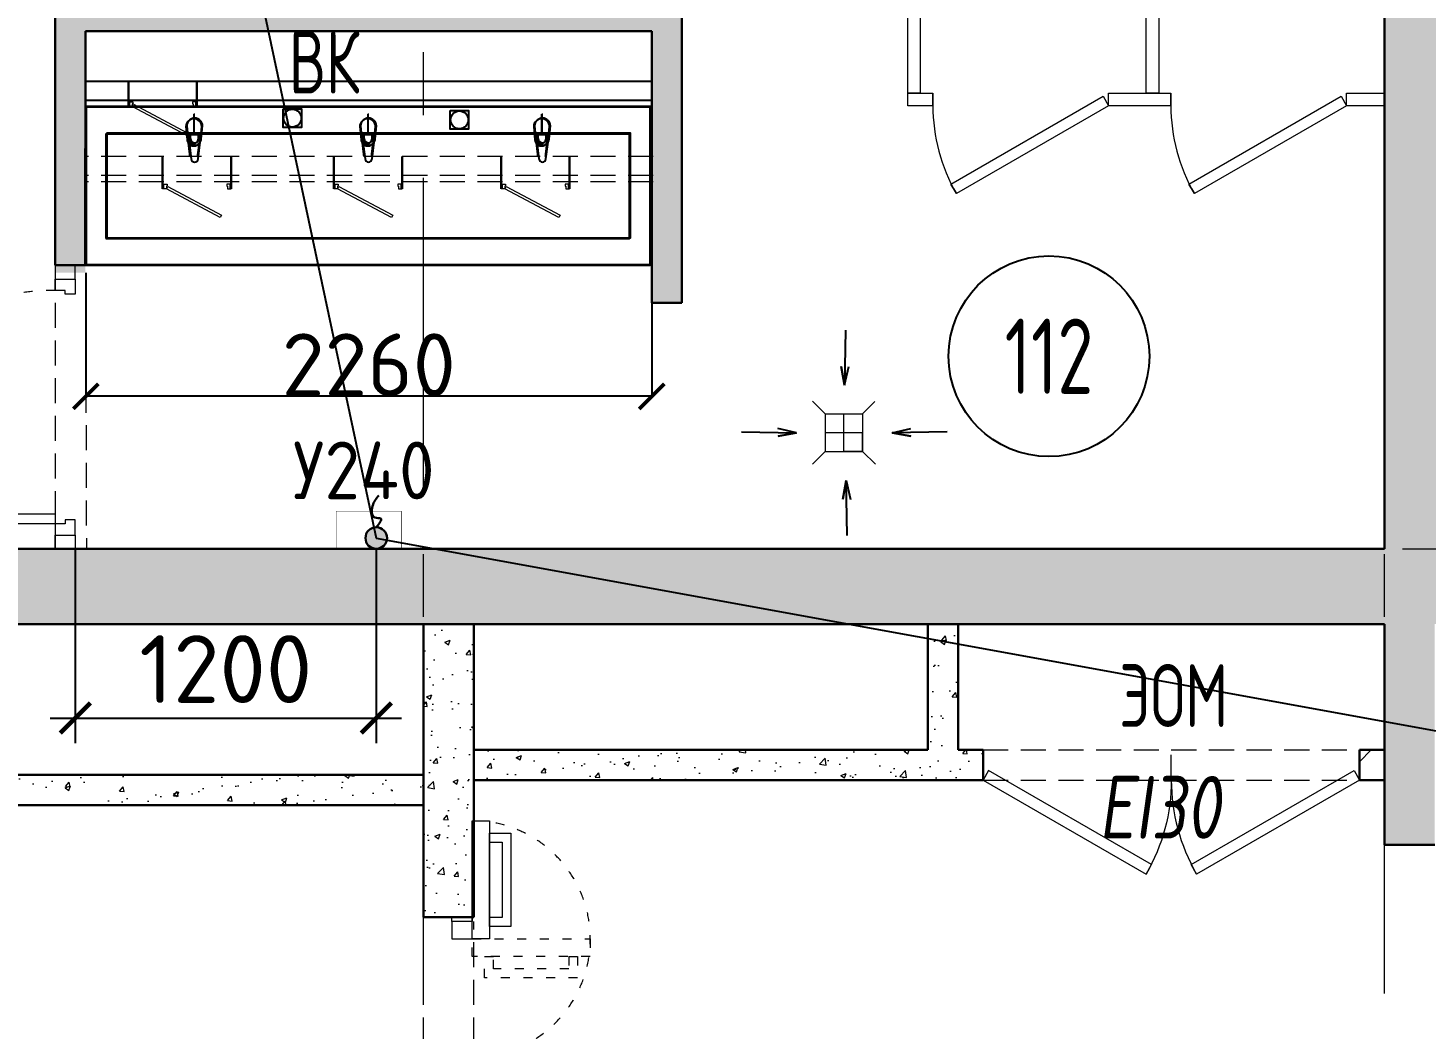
# Model space of a CAD drawing. Header units: millimetres. Extents: x -8417289 to 9420486, y 0 to 166066.
# Drawn here: x -165845 to -160274, y 73252 to 77241 of the extents above; entities that cross this region are included whole.
import ezdxf
from ezdxf import colors
from ezdxf.entities.mleader import LeaderData, LeaderLine
from ezdxf.enums import TextEntityAlignment as Align
from ezdxf.math import Vec2, Vec3

# ---------------------------------------------------------------- set-up
doc = ezdxf.new("R2010")
doc.units = ezdxf.units.MM
doc.header["$MEASUREMENT"] = 0
doc.set_wipeout_variables(frame=1)
doc.header["$PDMODE"] = 3
doc.header["$PDSIZE"] = -4
for name, pattern in [('ACAD_ISO03W100', [30, 12, -18]), ('ADSK_Штриховая_ш2 п1', [3, 2, -1]), ('CENTER', [2, 1.25, -0.25, 0.25, -0.25])]:
    doc.linetypes.add(name, pattern=pattern)
doc.layers.get('0').update_dxf_attribs({"color": 250, "lineweight": 9})
doc.layers.get('Defpoints').update_dxf_attribs({"color": 6})
for name, color, linetype, lineweight in [('_TEXT', 189, 'Continuous', 30), ('_АР ТЕКСТ', 250, 'Continuous', 25), ('АР_ГКЛ', 250, 'Continuous', 5), ('АР_Двери', 175, 'Continuous', 18), ('АР_Маркер экспликации', 239, 'Continuous', 13), ('АР_Номер помещения', 1, 'Continuous', 25), ('АР_Оси', 195, 'Continuous', 9), ('АР_Перегородки газоблок', 165, 'Continuous', 30), ('АР_Перегородки газоблок_Штрих', 165, 'Continuous', 5), ('АР_Перегородки сантехнические', 216, 'Continuous', 9), ('АР_Перегородки_кирпич_Штрих', 244, 'Continuous', 5), ('АР_Сущ Несущая стена', 216, 'Continuous', 30), ('АР_тонкая линия', 250, 'Continuous', 0), ('АР_Шкафы ЭОМ', 1, 'Continuous', 0), ('АР_Штриховка монолит', 250, 'Continuous', 9), ('ТХ_ОСНОВНОЙ', 103, 'Continuous', 25)]:
    doc.layers.add(name, color=color, linetype=linetype, lineweight=lineweight)
for name, color, linetype in [('АР_Отверстия', 251, 'Continuous'), ('ТХ_ВК_оборуд.ТХ', 250, 'Continuous'), ('ТХ_ВК_трапы', 5, 'Continuous'), ('ТХ_дозаторы', 7, 'Continuous'), ('ТХ_обор_бытовое', 14, 'Continuous'), ('ТХ_обор_бытовое_поз', 14, 'Continuous'), ('ТХ_привязки ЭО', 96, 'Continuous'), ('ТХ_привязки_ЭО', 96, 'Continuous'), ('ТХ_размеры', 240, 'Continuous'), ('ТХ_розетки ЭО', 86, 'Continuous'), ('ТХ_сантехника', 253, 'Continuous')]:
    doc.layers.add(name, color=color, linetype=linetype)
doc.styles.add('ICOCPEUR', font='isocpeur.TTF')
doc.styles.add('ISOCPEUR', font='isocpeur.TTF')
doc.styles.add('ISOCPEUR_1', font='isocpeur.TTF', dxfattribs={"width": 0.9, "height": 250})
doc.dimstyles.new('R_100', dxfattribs={"dimtxt": 270, "dimasz": 120, "dimexe": 100, "dimexo": 0, "dimgap": 60, "dimtad": 1, "dimdec": 0, "dimrnd": 50, "dimzin": 0, "dimdsep": 46, "dimtxsty": 'ISOCPEUR', "dimblk": 'ARCHTICK', "dimcen": 0, "dimdle": 100, "dimclrd": 256, "dimclre": 256, "dimclrt": 256, "dimadec": 0, "dimazin": 0, "dimtfac": 2, "dimtdec": 0, "dimtofl": 0, "dimtmove": 1, "dimatfit": 3, "dimfxl": 1, "dimtvp": 3, "dimtolj": 1, "dimtzin": 0, "dimarcsym": 0})
doc.dimstyles.new('Копия SPDS', dxfattribs={"dimtxt": 250, "dimasz": 100, "dimexe": 0.5, "dimexo": 0.625, "dimtad": 1, "dimdec": 0, "dimrnd": 10, "dimtxsty": 'ISOCPEUR', "dimblk": 'ARCHTICK', "dimcen": 2.5, "dimdle": 0.5, "dimclrd": 256, "dimclre": 256, "dimclrt": 256, "dimadec": 0, "dimazin": 2, "dimtfac": 0.75, "dimtdec": 0, "dimtmove": 1, "dimatfit": 3, "dimfxl": 1, "dimtolj": 1, "dimarcsym": 1})
pattern_1 = [(50, (0, 0), (215.17805, -18.82564), [22.5, -247.5]), (355, (0, 0), (-41.6254, 225.65764), [18, -198]), (100.45144, (17.93, -1.57), (173.55265, 206.832), [19.12206, -210.34263]), (46.1842, (0, 60), (320.1724, -49.6558), [33.75, -371.25]), (96.63564, (26.68, 55.86), (280.3986, 292.2356), [28.6831, -315.5141]), (351.18416, (0, 60), (280.3986, 292.2356), [27, -297]), (21, (30, 45), (179.07212, -120.78567), [22.5, -247.5]), (326, (30, 45), (72.9946, 217.54501), [18, -198]), (71.45144, (44.92, 34.93), (252.06671, 96.75935), [19.12206, -210.34263]), (37.5, (0, 0), (3.647957, 99.868156), [0, -195.6, 0, -201, 0, -198.75]), (7.5, (0, 0), (78.92086, 118.323514), [0, -114.6, 0, -191.1, 0, -75.75]), (327.5, (-66.9, 0), (160.14673, -6.76646), [0, -75, 0, -234, 0, -310.5]), (317.5, (-96.9, 0), (174.95585, 30.03149), [0, -97.5, 0, -155.4, 0, -220.5])]

# ---------------------------------------------------------------- blocks, each defined once
blk = doc.blocks.new('*U31')
for p, q in [((-700, 0), (-700, 50)), ((0, 0), (0, 50))]:
    blk.add_line(p, q)
blk.add_lwpolyline([(0, 0), (-606.2, -350), (-628.1, -312.1), (-21.9, 37.9)], close=True)
blk.add_arc((0, 0), 700, 180, 210)
blk = doc.blocks.new('*U967')
for points in [[(-55, -80), (-55, 0), (-115, 0), (-115, -40), (-100, -40), (-100, -80), (-55, -80)], [(0, 0), (0, -80), (-55, -80), (-55, 0), (0, 0)], [(-1130, 0), (-1130, -80), (-1075, -80), (-1075, 0), (-1130, 0)], [(-1075, -80), (-1075, 0), (-1015, 0), (-1015, -40), (-1030, -40), (-1030, -80), (-1075, -80)]]:
    blk.add_lwpolyline(points)
blk.add_lwpolyline([(-100, -80), (-100, -1010), (-140, -1010), (-140, -80)], close=True)
at = {"linetype": 'ACAD_ISO03W100', "ltscale": 3}
blk.add_arc((-100, -80), 930, 180, 270, dxfattribs=at)
blk = doc.blocks.new('*U90')
at = {"layer": 'АР_Номер помещения', "color": 7}
blk.add_circle((-14052.5, 800.1), 400, dxfattribs=at)
at = {"color": 7, "style": 'ISOCPEUR', "width": 0.7, "flags": 1}
blk.add_attdef('КАТЕГОРИЯ', (-499.2, -2092.2), '', height=250, dxfattribs=at)
at = {"layer": 'АР_Номер помещения', "color": 7, "style": 'ISOCPEUR', "width": 0.7}
blk.add_attdef('НОМЕР_ПОМЕЩЕНИЯ', text='', height=300, dxfattribs=at).set_placement((-14052.5, 800.1), align=Align.MIDDLE_CENTER)
blk = doc.blocks.new('*U7')
for p, q in [((-750, 0), (-750, 100)), ((0, 0), (0, 100))]:
    blk.add_line(p, q)
blk.add_lwpolyline([(0, 0), (-649.5, -375), (-671.4, -337.1), (-21.9, 37.9)], close=True)
blk.add_arc((0, 0), 750, 180, 210)
blk = doc.blocks.new('Из_буфера31843')
for p, q in [((365.8, 166.1), (359.2, 113.1)), ((394.6, 113.1), (388, 166.1)), ((915.8, 166.1), (909.2, 113.1)), ((944.6, 113.1), (938, 166.1)), ((1465.7, 166.1), (1459.1, 113.1)), ((1494.5, 113.1), (1487.9, 166.1)), ((355.9, 103.6), (351.9, 61.7)), ((363.3, 86.6), (363.3, 101.5)), ((390.5, 101.5), (390.5, 86.6)), ((401.9, 61.7), (397.9, 103.6)), ((905.9, 103.6), (901.9, 61.7)), ((913.3, 86.6), (913.3, 101.5)), ((940.5, 101.5), (940.5, 86.6)), ((951.9, 61.7), (947.9, 103.6)), ((1455.8, 103.6), (1451.8, 61.7)), ((1463.2, 86.6), (1463.2, 101.5)), ((1490.4, 101.5), (1490.4, 86.6)), ((1501.8, 61.7), (1497.8, 103.6)), ((390.5, 86.6), (363.3, 86.6)), ((940.5, 86.6), (913.3, 86.6)), ((1490.4, 86.6), (1463.2, 86.6))]:
    blk.add_line(p, q)
at = {"lineweight": 13, "ltscale": 500}
for p, q in [((376.9, 85), (376.9, 22.5)), ((926.9, 85), (926.9, 22.5)), ((1476.9, 85), (1476.9, 22.5))]:
    blk.add_line(p, q, dxfattribs=at)
for points in [[(1819.9, 500), (33.9, 500), (33.9, 0), (1819.9, 0)], [(1754.9, 415), (98.9, 415), (98.9, 85), (1754.9, 85)]]:
    blk.add_lwpolyline(points, close=True)
for centre, major_axis, start_param, end_param in [((376.9, 164.7), (-7.91, 7.91), 4.051589, 6.943986), ((926.9, 164.7), (-7.91, 7.91), 4.051589, 6.943986), ((1476.8, 164.7), (-7.91, 7.91), 4.051589, 6.943986), ((376.9, 101.7), (-14.9, -14.9), -1.35736, -0.875625), ((376.9, 101.7), (-14.9, 14.9), 4.498953, 6.496621), ((376.9, 101.5), (-9.62, 9.62), 3.926991, 7.068583), ((376.9, 101.7), (-14.9, 14.9), 4.017217, 4.498953), ((926.9, 101.7), (-14.9, -14.9), -1.35736, -0.875625), ((926.9, 101.7), (-14.9, 14.9), 4.498953, 6.496621), ((926.9, 101.5), (-9.62, 9.62), 3.926991, 7.068583), ((926.9, 101.7), (-14.9, 14.9), 4.017217, 4.498953), ((1476.8, 101.7), (-14.9, -14.9), -1.35736, -0.875625), ((1476.8, 101.7), (-14.9, 14.9), 4.498953, 6.496621), ((1476.8, 101.5), (-9.62, 9.62), 3.926991, 7.068583), ((1476.8, 101.7), (-14.9, 14.9), 4.017217, 4.498953), ((376.9, 61.7), (-17.7, -17.7), -0.785398, 2.356194), ((926.9, 61.7), (-17.7, -17.7), -0.785398, 2.356194), ((1476.8, 61.7), (-17.7, -17.7), -0.785398, 2.356194)]:
    blk.add_ellipse(centre, major_axis=major_axis, ratio=1, start_param=start_param, end_param=end_param)
blk = doc.blocks.new('_DotSmall')
at = {"color": 0, "linetype": 'ByBlock', "const_width": 0.5}
blk.add_lwpolyline([(-0.0625, 0, 1), (0.0625, 0, 1)], format="xyb", close=True, dxfattribs=at)
blk = doc.blocks.new('дв.1700')
at = {"layer": 'АР_Двери'}
for points in [[(-87, 0), (-87, -80), (-70, -80), (-70, 0), (-87, 0)], [(-70, -80), (-70, 0), (0, 0), (0, -30), (0, -30), (0, -80), (-70, -80)], [(1596, -80), (1596, 0), (1526, 0), (1526, -30), (1526, -30), (1526, -80), (1596, -80)], [(1613, 0), (1613, -80), (1596, -80), (1596, 0), (1613, 0)]]:
    blk.add_lwpolyline(points, dxfattribs=at)
for points in [[(0, -80), (-692, -876), (-639.2, -921.8), (52.7, -125.8)], [(1997.3, -149.9), (1526, -149.9), (1526, -80), (1997.3, -80)], [(19.9, -163.6), (-606.3, -883.9), (-542.2, -939.6), (84, -219.2)], [(1946.9, -234.7), (1576, -234.7), (1576, -149.9), (1946.9, -149.9)], [(1911.9, -199.7), (1611, -199.7), (1611, -149.9), (1911.9, -149.9)], [(-3, -190), (-583.3, -857.5), (-545.7, -890.2), (34.6, -222.7)]]:
    blk.add_lwpolyline(points, close=True, dxfattribs=at)
at = {"layer": 'АР_Двери', "linetype": 'ACAD_ISO03W100', "ltscale": 3}
for points in [[(0, -80), (0, -1134.7), (69.9, -1134.7), (69.9, -80)], [(1456.1, -551.3), (1456.1, -80), (1526, -80), (1526, -551.3)]]:
    blk.add_lwpolyline(points, close=True, dxfattribs=at)
for points in [[(69.9, -1049.5), (69.9, -1084.5), (154.7, -1084.5), (154.7, -130), (69.9, -130), (69.9, -165)], [(69.9, -1049.5), (119.7, -1049.5), (119.7, -165), (69.9, -165)], [(1456.1, -465.9), (1456.1, -500.9), (1371.3, -500.9), (1371.3, -130), (1456.1, -130), (1456.1, -165)], [(1456.1, -465.9), (1406.3, -465.9), (1406.3, -165), (1456.1, -165)]]:
    blk.add_lwpolyline(points, dxfattribs=at)
for centre, radius, start, end in [((0, -80), 1054.7, 229, 0), ((1526, -80), 471.3, 180, 351.4758)]:
    blk.add_arc(centre, radius, start, end, dxfattribs=at)
blk = doc.blocks.new('A$Cf7807619')
at = {"layer": 'АР_Перегородки газоблок', "color": 0, "lineweight": 25, "ltscale": 100}
for points in [[(0, -250.4), (2257.1, -250.1)], [(0, -325.4), (2257.1, -325.1)], [(2257.1, -350.1), (0, -350.4)]]:
    blk.add_lwpolyline(points, dxfattribs=at)
blk = doc.blocks.new('Трап ТХ')
at = {"layer": 'ТХ_ВК_трапы', "color": 5, "lineweight": 0}
for p, q in [((305243.2, -196674.3), (305292.9, -196724.5)), ((305491.2, -196675.5), (305442.2, -196724.5)), ((305292.9, -196724.5), (305292.9, -196874.5)), ((305292.9, -196724.5), (305442.2, -196724.5)), ((305367.6, -196874.5), (305367.6, -196724.5)), ((305442.2, -196724.5), (305442.2, -196874.5)), ((305442.2, -196799.5), (305292.9, -196799.5)), ((305442.2, -196874.5), (305442.2, -196799.5)), ((305243.2, -196924.3), (305292.9, -196874.5)), ((305292.9, -196874.5), (305442.2, -196874.5)), ((305442.2, -196874.5), (305367.6, -196874.5)), ((305493.2, -196925.5), (305442.2, -196874.5))]:
    blk.add_line(p, q, dxfattribs=at)
blk = doc.blocks.new('A$C985b353d')
at = {"layer": 'ТХ_ВК_трапы', "ltscale": 100}
for p, q in [((6.4, 408.7), (2.2, 189.2)), ((2.2, 189.2), (-11.2, 263.5)), ((-11.2, 263.5), (2.2, 189.2)), ((2.2, 189.2), (19.8, 264.3)), ((-407.4, 3.3), (-187.9, -0.9)), ((-187.9, -0.9), (-263, 16.7)), ((192.3, -0.9), (267.4, 16.7)), ((411.8, 3.3), (192.3, -0.9)), ((-187.9, -0.9), (-262.2, -14.3)), ((-262.2, -14.3), (-187.9, -0.9)), ((192.3, -0.9), (266.6, -14.3)), ((266.6, -14.3), (192.3, -0.9)), ((9.7, -190.8), (-3.8, -265.2)), ((-3.8, -265.2), (9.7, -190.8)), ((13.8, -410.3), (9.7, -190.8)), ((9.7, -190.8), (27.3, -265.9))]:
    blk.add_line(p, q, dxfattribs=at)
blk = doc.blocks.new('*U1763')
at = {"color": 7}
blk.add_wipeout([(-565, 60), (445, 60), (445, -312), (-565, -312)], dxfattribs=at)
for p, q in [((-530, 60), (-565, 60)), ((-550, 60), (-550, -10)), ((-550, -10), (-550, 60)), ((-510, 60), (-530, 60)), ((-510, 20), (-510, 60)), ((-500, 20), (-510, 20)), ((-500, -10), (-500, 20)), ((380, -10), (380, 20)), ((380, 20), (390, 20)), ((390, 20), (390, 60)), ((390, 60), (410, 60)), ((410, 60), (445, 60)), ((430, 60), (430, -10)), ((430, -10), (430, 60)), ((-565, -10), (-530, -10)), ((-530, -10), (-500, -10)), ((410, -10), (380, -10)), ((445, -10), (410, -10))]:
    blk.add_line(p, q)
at = {"lineweight": 30}
for p, q in [((-565, 60), (-565, -312)), ((445, 60), (445, -312))]:
    blk.add_line(p, q, dxfattribs=at)
blk.add_lwpolyline([(389, 60), (370, 25), (-424, 448), (-406, 483)], close=True)
blk = doc.blocks.new('*U1772')
at = {"color": 7}
blk.add_wipeout([(-565, 60), (445, 60), (445, -414), (-565, -414)], dxfattribs=at)
for p, q in [((-530, 60), (-565, 60)), ((-550, 60), (-550, -10)), ((-550, -10), (-550, 60)), ((-510, 60), (-530, 60)), ((-510, 20), (-510, 60)), ((-500, 20), (-510, 20)), ((-500, -10), (-500, 20)), ((380, -10), (380, 20)), ((380, 20), (390, 20)), ((390, 20), (390, 60)), ((390, 60), (410, 60)), ((410, 60), (445, 60)), ((430, 60), (430, -10)), ((430, -10), (430, 60)), ((-565, -10), (-530, -10)), ((-530, -10), (-500, -10)), ((410, -10), (380, -10)), ((445, -10), (410, -10))]:
    blk.add_line(p, q)
at = {"lineweight": 30}
for p, q in [((-565, 60), (-565, -414)), ((445, 60), (445, -414))]:
    blk.add_line(p, q, dxfattribs=at)
blk.add_lwpolyline([(389, 60), (370, 25), (-424, 448), (-406, 483)], close=True)
blk = doc.blocks.new('*U1770')
at = {"color": 7}
blk.add_wipeout([(-565, 60), (445, 60), (445, -414), (-565, -414)], dxfattribs=at)
for p, q in [((-530, 60), (-565, 60)), ((-550, 60), (-550, -10)), ((-550, -10), (-550, 60)), ((-510, 60), (-530, 60)), ((-510, 20), (-510, 60)), ((-500, 20), (-510, 20)), ((-500, -10), (-500, 20)), ((380, -10), (380, 20)), ((380, 20), (390, 20)), ((390, 20), (390, 60)), ((390, 60), (410, 60)), ((410, 60), (445, 60)), ((430, 60), (430, -10)), ((430, -10), (430, 60)), ((-565, -10), (-530, -10)), ((-530, -10), (-500, -10)), ((410, -10), (380, -10)), ((445, -10), (410, -10))]:
    blk.add_line(p, q)
at = {"lineweight": 30}
for p, q in [((-565, 60), (-565, -414)), ((445, 60), (445, -414))]:
    blk.add_line(p, q, dxfattribs=at)
blk.add_lwpolyline([(389, 60), (370, 25), (-424, 448), (-406, 483)], close=True)
blk = doc.blocks.new('*U1771')
at = {"color": 7}
blk.add_wipeout([(-565, 60), (445, 60), (445, -414), (-565, -414)], dxfattribs=at)
for p, q in [((-530, 60), (-565, 60)), ((-550, 60), (-550, -10)), ((-550, -10), (-550, 60)), ((-510, 60), (-530, 60)), ((-510, 20), (-510, 60)), ((-500, 20), (-510, 20)), ((-500, -10), (-500, 20)), ((380, -10), (380, 20)), ((380, 20), (390, 20)), ((390, 20), (390, 60)), ((390, 60), (410, 60)), ((410, 60), (445, 60)), ((430, 60), (430, -10)), ((430, -10), (430, 60)), ((-565, -10), (-530, -10)), ((-530, -10), (-500, -10)), ((410, -10), (380, -10)), ((445, -10), (410, -10))]:
    blk.add_line(p, q)
at = {"lineweight": 30}
for p, q in [((-565, 60), (-565, -414)), ((445, 60), (445, -414))]:
    blk.add_line(p, q, dxfattribs=at)
blk.add_lwpolyline([(389, 60), (370, 25), (-424, 448), (-406, 483)], close=True)
blk = doc.blocks.new('_ArchTick')
at = {"color": 0, "linetype": 'ByBlock', "const_width": 0.15}
blk.add_lwpolyline([(-0.5, -0.5), (0.5, 0.5)], dxfattribs=at)
blk = doc.blocks.new('*D2218')
at = {"layer": 'Defpoints', "color": 0, "lineweight": 13, "transparency": 16777216}
for p in [(-165614.6, 76265.6), (-163359.5, 76253.4), (-165614.6, 75773.5)]:
    blk.add_point(p, dxfattribs=at)
at = {"layer": 'ТХ_размеры', "lineweight": -2, "transparency": 16777216}
for p, q in [((-165614.6, 76265), (-165614.6, 75773)), ((-163359.5, 76252.8), (-163359.5, 75773)), ((-163359, 75773.5), (-165615.1, 75773.5))]:
    blk.add_line(p, q, dxfattribs=at)
at = {"layer": 'ТХ_размеры', "lineweight": -2, "transparency": 16777216, "xscale": 100, "yscale": 100, "zscale": 100, "rotation": 180}
blk.add_blockref('_ArchTick', (-165614.6, 75773.5), dxfattribs=at)
at = {"layer": 'ТХ_размеры', "lineweight": -2, "transparency": 16777216, "xscale": 100, "yscale": 100, "zscale": 100}
blk.add_blockref('_ArchTick', (-163359.5, 75773.5), dxfattribs=at)
at = {"layer": 'ТХ_размеры', "transparency": 16777216, "insert": (-164487.1, 75899.1), "char_height": 250, "attachment_point": 5, "style": 'ISOCPEUR'}
blk.add_mtext('\\A1;2260', dxfattribs=at)
blk = doc.blocks.new('У240')
at = {"layer": 'ТХ_обор_бытовое', "lineweight": 0, "ltscale": 100, "transparency": 33554687, "const_width": 2}
blk.add_lwpolyline([(259065, 2931.5), (259065, 3191.5), (259215, 3191.5), (259215, 2931.5)], close=True, dxfattribs=at)
blk = doc.blocks.new('A$C500e89c7')
at = {"ltscale": 100}
blk.add_circle((-36.5, 37.3), 35.3, dxfattribs=at)
at = {"layer": 'ТХ_дозаторы', "ltscale": 100}
blk.add_lwpolyline([(-73, 74.7), (0, 74.7), (0, 0), (-73, 0)], close=True, dxfattribs=at)
blk = doc.blocks.new('A$Cac6d02b9')
at = {"lineweight": 30}
h = blk.add_hatch(color=256, dxfattribs=at)
edge = h.paths.add_edge_path()
edge.add_arc((43.1, 43.1), 43.1, 0, 360)
blk.add_circle((43.1, 43.1), 43.1, dxfattribs=at)
blk.add_spline([(33.3, 212.6), (58.3, 170.6), (49.2, 125.1), (25.4, 120.5), (43.1, 86.2)], degree=3, dxfattribs=at)
blk = doc.blocks.new('*D2700')
at = {"layer": 'Defpoints', "color": 0, "linetype": 'ByBlock', "lineweight": 13, "ltscale": 500, "transparency": 16777216}
for p in [(-165656.6, 75165.7), (-164457.1, 75165.7), (-164457.1, 74491.5)]:
    blk.add_point(p, dxfattribs=at)
at = {"layer": 'ТХ_привязки_ЭО', "linetype": 'ByBlock', "lineweight": -2, "ltscale": 500, "transparency": 16777216}
for p, q in [((-165656.6, 75165.7), (-165656.6, 74391.5)), ((-164457.1, 75165.7), (-164457.1, 74391.5)), ((-165756.6, 74491.5), (-164357.1, 74491.5))]:
    blk.add_line(p, q, dxfattribs=at)
at = {"layer": 'ТХ_привязки_ЭО', "linetype": 'ByBlock', "lineweight": -2, "ltscale": 500, "transparency": 16777216, "xscale": 120, "yscale": 120, "zscale": 120, "rotation": 180}
blk.add_blockref('_ArchTick', (-165656.6, 74491.5), dxfattribs=at)
at = {"layer": 'ТХ_привязки_ЭО', "linetype": 'ByBlock', "lineweight": -2, "ltscale": 500, "transparency": 16777216, "xscale": 120, "yscale": 120, "zscale": 120}
blk.add_blockref('_ArchTick', (-164457.1, 74491.5), dxfattribs=at)
at = {"layer": 'ТХ_привязки_ЭО', "linetype": 'ByBlock', "lineweight": 13, "ltscale": 500, "transparency": 16777216, "insert": (-165056.8, 74686.5), "char_height": 270, "attachment_point": 5, "style": 'ISOCPEUR'}
blk.add_mtext('\\A1;1200', dxfattribs=at)
blk = doc.blocks.new('_None')

msp = doc.modelspace()

# ---------------------------------------------------------------- hatches: boundary and pattern name
at = {"layer": 'АР_Перегородки газоблок_Штрих', "ltscale": 100}
h = msp.add_hatch(dxfattribs=at)
h.set_pattern_fill('AR-CONC', color=256, scale=30)
h.set_pattern_definition(pattern_1)
h.paths.add_polyline_path([(-169089, 74364.5), (-169118.9, 74364.5), (-169118.9, 74865.7), (-168998.9, 74865.7), (-168998.8, 74264.5), (-164268.9, 74264.5), (-164268.8, 74144.5), (-169088.7, 74144.5)])
h = msp.add_hatch(dxfattribs=at)
h.set_pattern_fill('AR-CONC', color=256, scale=30)
h.set_pattern_definition(pattern_1)
h.paths.add_polyline_path([(-164268.9, 74865.7), (-164068.9, 74865.7), (-164068.9, 73698.2), (-164268.9, 73698.2)])
h = msp.add_hatch(dxfattribs=at)
h.set_pattern_fill('AR-CONC', color=256, scale=30)
h.set_pattern_definition(pattern_1)
h.paths.add_polyline_path([(-164069, 74364.5), (-162258.9, 74364.5), (-162258.9, 74865.7), (-162138.9, 74865.7), (-162138.9, 74364.5), (-162039, 74364.5), (-162038.7, 74244.5), (-164068.7, 74244.5)])
at = {"layer": 'АР_Перегородки_кирпич_Штрих', "ltscale": 100}
h = msp.add_hatch(dxfattribs=at)
h.set_pattern_fill('ANSI32', color=256, scale=500)
h.set_pattern_definition([(45, (-1144181.5, 147445.99), (-132.58252, 132.58252), []), (45, (-1144093.1, 147445.99), (-132.58252, 132.58252), [])])
h.paths.add_polyline_path([(-160538.9, 74364.5), (-160438.9, 74364.5), (-160438.9, 74244.5), (-160538.9, 74244.5)])

# ---------------------------------------------------------------- linework, layer by layer
at = {"layer": 'АР_Оси', "linetype": 'CENTER', "ltscale": 1000}
for p, q in [((-164268.9, 53394.4), (-164268.9, 87701.9)), ((-160438.9, 53394.4), (-160438.9, 87218.7)), ((-224367.6, 75165.7), (-140770.4, 75165.7))]:
    msp.add_line(p, q, dxfattribs=at)
at = {"layer": 'АР_Перегородки газоблок', "ltscale": 100}
for p, q in [((-164268.9, 74865.7), (-164268.9, 73698.2)), ((-164068.9, 74865.7), (-164068.9, 73698.2)), ((-164068.9, 73698.2), (-164268.9, 73698.2))]:
    msp.add_line(p, q, dxfattribs=at)
for points in [[(-163239.2, 76146.4), (-163239.2, 78580.3)], [(-165736.1, 77448.7), (-165736.6, 76295.7)], [(-165616.6, 76295.7), (-165616.3, 77228.7)], [(-163359.2, 77228.7), (-165616.3, 77228.7)], [(-163359.2, 77228.7), (-163359.2, 76146.4)], [(-165736.6, 76295.7), (-165616.6, 76295.7)], [(-163359.2, 76146.4), (-163239.2, 76146.4)], [(-169118.9, 74865.7), (-169118.9, 74144.5), (-164268.9, 74144.5)], [(-168998.9, 74865.7), (-168998.9, 74264.5), (-164268.9, 74264.5)], [(-162258.9, 74865.7), (-162258.9, 74364.5)], [(-162138.9, 74865.7), (-162138.9, 74364.5)], [(-162258.9, 74364.5), (-164068.9, 74364.5)], [(-162038.9, 74364.5), (-162138.9, 74364.5)], [(-162038.9, 74364.5), (-162038.9, 74244.5)], [(-160438.9, 74364.5), (-160538.9, 74364.5)], [(-160538.9, 74364.5), (-160538.9, 74244.5)], [(-164068.9, 74244.5), (-162038.9, 74244.5)], [(-160538.9, 74244.5), (-160438.9, 74244.5)]]:
    msp.add_lwpolyline(points, dxfattribs=at)
at = {"layer": 'АР_Перегородки сантехнические', "lineweight": 0}
for points in [[(-162339.2, 78181.5), (-162289.2, 78181.5), (-162289.2, 76981.5), (-162339.2, 76981.5)], [(-161388.9, 78181.5), (-161338.9, 78181.5), (-161338.9, 76981.5), (-161388.9, 76981.5)], [(-162339.2, 76931.5), (-162339.2, 76981.5), (-162239.2, 76981.5), (-162239.2, 76931.5)], [(-161539.2, 76931.5), (-161539.2, 76981.5), (-161290.7, 76981.5), (-161290.7, 76931.5)], [(-160590.7, 76931.5), (-160590.7, 76981.5), (-160438.9, 76981.5), (-160438.9, 76931.5)]]:
    msp.add_lwpolyline(points, close=True, dxfattribs=at)
at = {"layer": 'АР_Сущ Несущая стена', "ltscale": 100}
for p, q in [((-160438.9, 86350.7), (-160438.9, 75165.7)), ((-169118.9, 75165.7), (-160438.9, 75165.7)), ((-169118.9, 74865.7), (-164368.9, 74865.7)), ((-164368.9, 74865.7), (-160438.9, 74865.7)), ((-160438.9, 74865.7), (-160438.9, 73985.8)), ((-160438.9, 73985.8), (-160238.9, 73985.8))]:
    msp.add_line(p, q, dxfattribs=at)
at = {"layer": 'АР_тонкая линия', "linetype": 'ADSK_Штриховая_ш2 п1', "ltscale": 50}
for p, q in [((-165616.2, 76408.3), (-165612.3, 75165.7)), ((-165736.6, 76295.7), (-165736.6, 75165.7)), ((-162038.9, 74364.5), (-160538.9, 74364.5)), ((-162038.9, 74244.5), (-160538.9, 74244.5)), ((-164268.7, 71998.2), (-164268.7, 73698.2)), ((-164068.9, 71998.2), (-164068.9, 73681.2))]:
    msp.add_line(p, q, dxfattribs=at)

# ---------------------------------------------------------------- block references
at = {"layer": 'АР_Двери', "xscale": 0.2701273999331003, "yscale": 0.2701273999331003, "zscale": 0.2701273999331003, "rotation": 180.0022807060942}
msp.add_blockref('*U1763', (-165324.9, 76944.6), dxfattribs=at)
at = {"layer": 'АР_Двери', "lineweight": 30}
for p in [(-161539.2, 76931.5), (-160590.7, 76931.5)]:
    msp.add_blockref('*U31', p, dxfattribs=at)
at = {"layer": 'АР_Двери'}
for name, p, rotation in [('*U967', (-165656.6, 75165.7), 270), ('дв.1700', (-164155.5, 72085.2), 90.00000000000001)]:
    msp.add_blockref(name, p, dxfattribs=dict(at, rotation=rotation))
at = {"layer": 'АР_Двери', "xscale": -1}
msp.add_blockref('*U7', (-162038.9, 74244.5), dxfattribs=at)
at = {"layer": 'АР_Двери'}
msp.add_blockref('*U7', (-160538.9, 74244.5), dxfattribs=at)
at = {"layer": 'АР_Маркер экспликации', "color": 7}
ref = msp.add_blockref('*U90', (-147724, 75132.9), dxfattribs=at)
ref.add_attrib('НОМЕР_ПОМЕЩЕНИЯ', '112', dxfattribs={"layer": 'АР_Номер помещения', "color": 7, "height": 300, "style": 'ISOCPEUR', "width": 0.7}).set_placement((-161776.4, 75933), align=Align.MIDDLE_CENTER)
at = {"layer": 'АР_тонкая линия', "ltscale": 500}
msp.add_blockref('A$C985b353d', (-162594, 75628.5), dxfattribs=at)
at = {"layer": 'ТХ_ВК_оборуд.ТХ'}
msp.add_blockref('Трап ТХ', (-467961.6, 272428), dxfattribs=at)
at = {"layer": 'ТХ_дозаторы', "ltscale": 100}
for p in [(-164754.7, 76844.6), (-164089.2, 76837.8)]:
    msp.add_blockref('A$C500e89c7', p, dxfattribs=at)
at = {"layer": 'ТХ_ОСНОВНОЙ', "rotation": 90}
msp.add_blockref('У240', (-161425.5, -183899.3), dxfattribs=at)
at = {"layer": 'ТХ_розетки ЭО', "color": 1, "lineweight": 60, "ltscale": 100, "xscale": -1}
msp.add_blockref('A$Cac6d02b9', (-164414, 75165.7), dxfattribs=at)

# ---------------------------------------------------------------- texts
at = {"layer": 'АР_Отверстия', "ltscale": 100, "insert": (-164664.5, 77104.8), "char_height": 250, "attachment_point": 5, "line_spacing_factor": 0.7, "style": 'ICOCPEUR'}
msp.add_mtext('\\A1;{\\W0.7;ВК}', dxfattribs=at)
at = {"layer": 'АР_Шкафы ЭОМ', "ltscale": 100, "style": 'ICOCPEUR', "oblique": 8, "width": 0.8}
msp.add_text('EI30', height=250, dxfattribs=at).set_placement((-161578.5, 74010.7))
at = {"layer": 'АР_Шкафы ЭОМ', "ltscale": 100, "insert": (-161279.2, 74581), "char_height": 250, "attachment_point": 5, "style": 'ICOCPEUR'}
msp.add_mtext('\\A1;{\\W0.7;ЭОМ}', dxfattribs=at)
at = {"layer": 'ТХ_обор_бытовое_поз', "style": 'ISOCPEUR_1', "width": 0.9}
msp.add_text('У240', height=230, dxfattribs=at).set_placement((-164789.6, 75363.1))

# ---------------------------------------------------------------- dimensions: what is measured, and where the dimension line sits
at = {"layer": 'ТХ_привязки_ЭО', "linetype": 'ByBlock', "lineweight": 13, "ltscale": 500}
dim = msp.add_linear_dim(base=(-164457.0636, 74491.4967), p1=(-165656.5788, 75165.6825), p2=(-164457.0636, 75165.6825), dimstyle='R_100', override={"dimpost": '\\X'}, dxfattribs=at)
dim.commit()
dim.dimension.update_dxf_attribs({"geometry": '*D2700', "text_midpoint": (-165056.8212, 74686.4967)})
at = {"layer": 'ТХ_размеры'}
dim = msp.add_linear_dim(base=(-165614.6, 75773.5), p1=(-163359.5, 76253.4), p2=(-165614.6, 76265.6), dimstyle='Копия SPDS', dxfattribs=at)
dim.commit()
dim.dimension.update_dxf_attribs({"geometry": '*D2218', "text_midpoint": (-164487.1, 75899.1)})

# ---------------------------------------------------------------- next in the draw order: hatches: boundary and pattern name
at = {"layer": 'АР_Перегородки газоблок_Штрих', "ltscale": 100}
h = msp.add_hatch(dxfattribs=at)
h.set_pattern_fill('AR-CONC', color=256, scale=30)
h.set_pattern_definition(pattern_1)
h.paths.add_polyline_path([(-165736.1, 77348.7), (-163359.2, 77348.7), (-163359.2, 78580.3), (-165616.3, 78580.3), (-165616.6, 78478.9), (-165736.6, 78479.2), (-165736.3, 78580.3), (-166793.6, 78580.3), (-166793.6, 78700.3), (-160591.6, 78700.4), (-160438.9, 78700.4), (-160438.9, 78580.4), (-163239.2, 78580.3), (-163239.2, 76146.4), (-163354.3, 76146.4), (-163359.2, 76151.3), (-163359.2, 77228.7), (-165616.2, 77228.7), (-165616.6, 76265.7), (-165736.6, 76265.7)])
at = {"layer": 'АР_Штриховка монолит', "ltscale": 100}
h = msp.add_hatch(dxfattribs=at)
h.set_pattern_fill('ANSI35', color=256, scale=700)
h.set_pattern_definition([(45, (-1163391.66, 165205.58), (-123.743687, 123.743687), []), (45, (-1163267.92, 165205.58), (-123.743687, 123.743687), [218.75, -43.75, 0, -43.75])])
h.paths.add_polyline_path([(-160138.9, 86650.7), (-194638.9, 86650.7), (-194638.9, 86350.7), (-160438.9, 86350.7), (-160438.9, 75165.7), (-169118.9, 75165.7), (-169118.9, 74865.7), (-164168.9, 74865.7), (-164068.9, 74865.7), (-160438.9, 74865.7), (-160438.9, 73985.8), (-160238.9, 73985.8), (-160238.9, 74865.7), (-160138.9, 74865.7), (-160138.9, 82485.7), (-159948.9, 82485.7), (-159948.9, 82685.7), (-160138.9, 82685.7)])

# ---------------------------------------------------------------- next in the draw order: block references
at = {"layer": '_TEXT', "ltscale": 500}
msp.add_blockref('A$Cf7807619', (-165616.6, 77279.1), dxfattribs=at)
at = {"layer": 'ТХ_сантехника', "xscale": 1.260064632255755, "yscale": 1.260064632255755, "zscale": 1.260064632255755, "rotation": 180}
msp.add_blockref('Из_буфера31843', (-163323.4, 76925.7), dxfattribs=at)

# ---------------------------------------------------------------- next in the draw order: leaders
at = {"layer": '_АР ТЕКСТ'}
ml = msp.add_multileader_mtext('Standard', dxfattribs=at)
ml.set_content('{\\W0.8;-2,550}', color=256, style='ISOCPEUR')
ml.set_leader_properties(color=256, linetype='Continuous', lineweight=-1)
ml.set_arrow_properties(name='DOTSMALL')
ml.build(insert=Vec2(0, 0))
ml.multileader.update_dxf_attribs({"has_text_frame": 1, "text_left_attachment_type": 4, "text_right_attachment_type": 4, "dogleg_length": 100, "arrow_head_size": 180})
ctx = ml.context
ctx.base_point, ctx.char_height, ctx.arrow_head_size, ctx.landing_gap_size, ctx.plane_origin = Vec3(-302775.8, 123943.3, -2), 250, 180, 50, Vec3(-302295.5, 121699.2, -2)
ctx.left_attachment, ctx.right_attachment = 4, 4
notes = []
notes.append((ctx, [(0, (0, 0, 0), (0, 0), (1, 0), 1, [])]))
ctx.mtext.insert, ctx.mtext.width, ctx.mtext.defined_height, ctx.mtext.line_spacing_style, ctx.mtext.flow_direction = Vec3(-302725.8, 124276.6, -2), 801.086, 330.7, 2, 5
ml = msp.add_multileader_mtext('Standard', dxfattribs=at)
ml.set_content('{\\W0.8;-2,550}', color=256, style='ISOCPEUR')
ml.set_leader_properties(color=256, linetype='Continuous', lineweight=-1)
ml.set_arrow_properties(name='DOTSMALL')
ml.build(insert=Vec2(0, 0))
ml.multileader.update_dxf_attribs({"has_text_frame": 1, "text_left_attachment_type": 4, "text_right_attachment_type": 4, "dogleg_length": 100, "arrow_head_size": 180})
ctx = ml.context
ctx.base_point, ctx.char_height, ctx.arrow_head_size, ctx.landing_gap_size, ctx.plane_origin = Vec3(-314736, 120073.3, -2), 250, 180, 50, Vec3(-314255.7, 117829.3, -2)
ctx.left_attachment, ctx.right_attachment = 4, 4
notes.append((ctx, [(0, (0, 0, 0), (0, 0), (1, 0), 1, [])]))
ctx.mtext.insert, ctx.mtext.width, ctx.mtext.defined_height, ctx.mtext.line_spacing_style, ctx.mtext.flow_direction = Vec3(-314686, 120406.6, -2), 801.086, 330.7, 2, 5
for ctx, leaders in notes:
    for number, flags, end, landing, length, lines in leaders:
        leader = LeaderData()
        leader.index, (leader.has_last_leader_line, leader.has_dogleg_vector, leader.attachment_direction) = number, flags
        leader.last_leader_point, leader.dogleg_vector, leader.dogleg_length = Vec3(end), Vec3(landing), length
        for number, points, colour, breaks in lines:
            line = LeaderLine()
            line.index, line.vertices, line.color, line.breaks = number, Vec3.list(points), colors.encode_raw_color(colour), breaks
            leader.lines.append(line)
        ctx.leaders.append(leader)

# ---------------------------------------------------------------- next in the draw order: block references
at = {"layer": 'АР_ГКЛ', "xscale": 0.2701273999331003, "yscale": 0.2701273999331003, "zscale": 0.2701273999331003, "rotation": 180.0022807060942}
for name, p in [('*U1772', (-165188.3, 76616.6)), ('*U1770', (-164506, 76616.6)), ('*U1771', (-163839.3, 76616.6))]:
    msp.add_blockref(name, p, dxfattribs=at)

# ---------------------------------------------------------------- next in the draw order: linework, layer by layer
at = {"layer": 'АР_ГКЛ', "linetype": 'ADSK_Штриховая_ш2 п1', "ltscale": 50}
for points in [[(-163353.6, 76728.4), (-165616.5, 76728.4)], [(-163353.6, 76653.4), (-165616.5, 76653.4)], [(-163353.6, 76628.4), (-165616.5, 76628.4)]]:
    msp.add_lwpolyline(points, dxfattribs=at)

# ---------------------------------------------------------------- next in the draw order: block references
at = {"layer": 'ТХ_сантехника', "xscale": 1.260064632255755, "yscale": 1.260064632255755, "zscale": 1.260064632255755, "rotation": 180}
msp.add_blockref('Из_буфера31843', (-163320, 76928.5), dxfattribs=at)

# ---------------------------------------------------------------- next in the draw order: leaders
at = {"layer": 'ТХ_привязки ЭО'}
ml = msp.add_multileader_mtext('Standard', dxfattribs=at)
ml.set_content('\\A1;{\\fArial|b0|i0|c204|p34;Кабель из стены на Н-1200 \\A0;мм от УЧП\\A1; (\\fArial|b0|i0|c0|p34;L-1\\fArial|b0|i0|c204|p34;,0м)\\Pдля подкл. электросушителя для рук \\A0;(поз. У240):\\P- 1,0 кВт/220В/1Ф}', color=256, style='ISOCPEUR')
ml.set_leader_properties()
ml.set_arrow_properties(name='NONE')
ml.build(insert=Vec2(0, 0))
ml.multileader.update_dxf_attribs({"text_left_attachment_type": 6, "text_right_attachment_type": 6, "dogleg_length": 0.36})
ctx = ml.context
ctx.base_point, ctx.char_height, ctx.landing_gap_size, ctx.plane_origin = Vec3(-148931.4, 72384.2), 200, 0, Vec3(-172647.2, 60317)
ctx.left_attachment, ctx.right_attachment = 6, 6
notes = []
notes.append((ctx, [(0, (1, 1, 0), (-148931.8, 72384.2), (1, 0), 0.36, [(0, [(-165166.3, 78537.2), (-164457.1, 75208.8)], 0, [])])]))
ctx.mtext.insert, ctx.mtext.width, ctx.mtext.flow_direction = Vec3(-148931.4, 72624.2), 6437.978, 5
for ctx, leaders in notes:
    for number, flags, end, landing, length, lines in leaders:
        leader = LeaderData()
        leader.index, (leader.has_last_leader_line, leader.has_dogleg_vector, leader.attachment_direction) = number, flags
        leader.last_leader_point, leader.dogleg_vector, leader.dogleg_length = Vec3(end), Vec3(landing), length
        for number, points, colour, breaks in lines:
            line = LeaderLine()
            line.index, line.vertices, line.color, line.breaks = number, Vec3.list(points), colors.encode_raw_color(colour), breaks
            leader.lines.append(line)
        ctx.leaders.append(leader)

doc.saveas('drawing.dxf')
